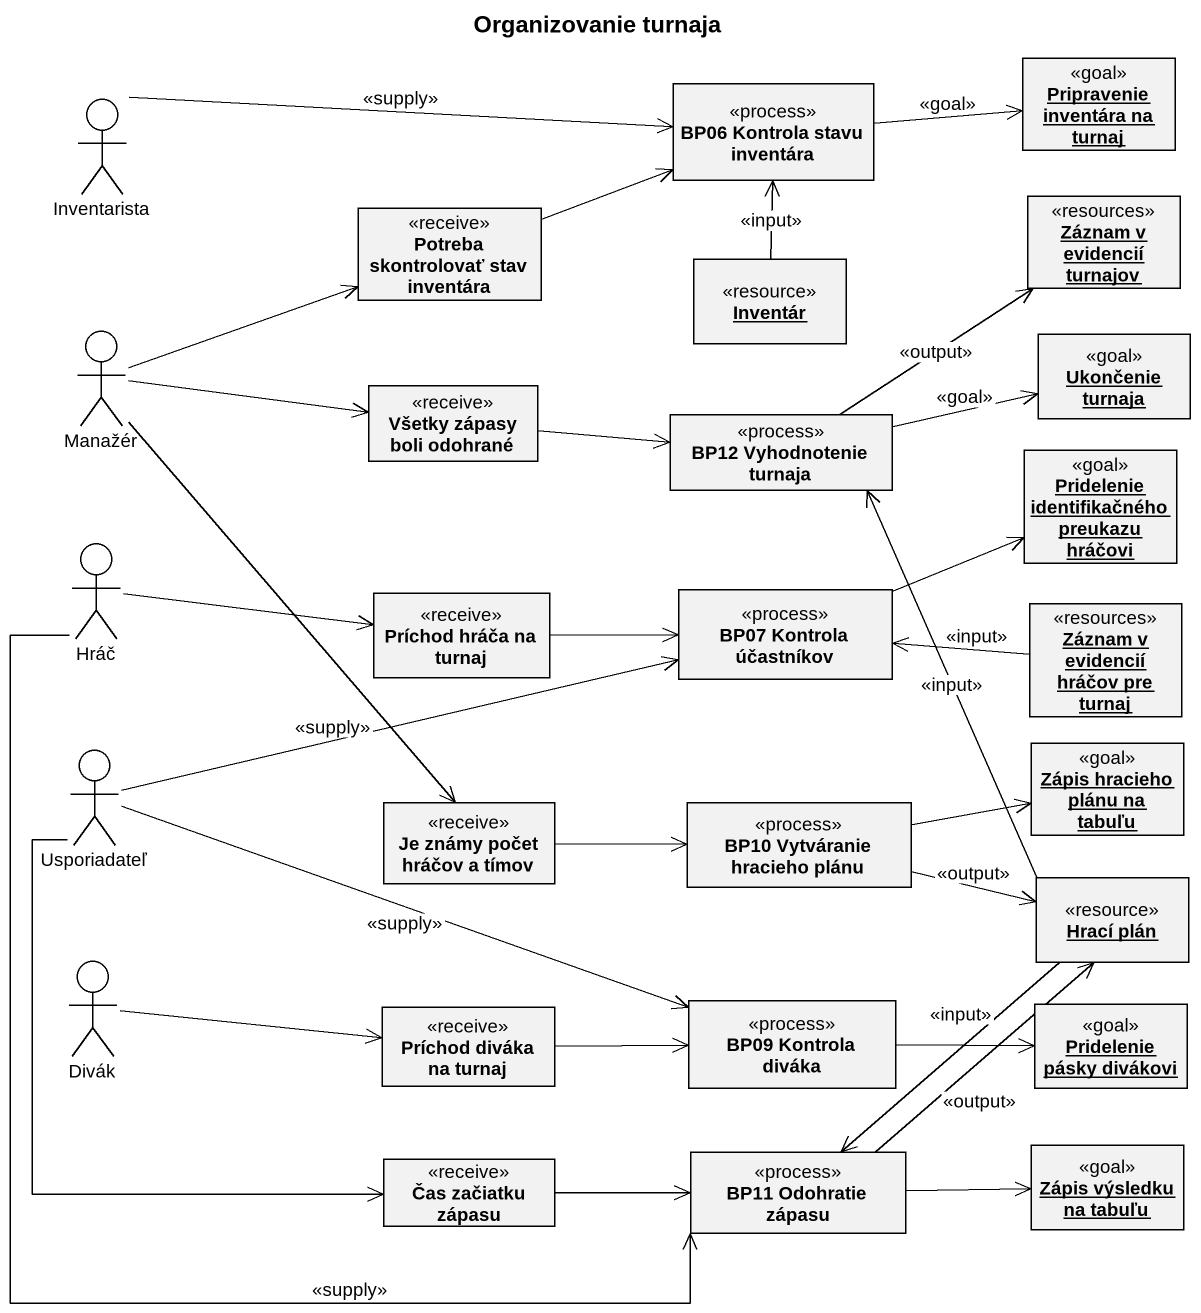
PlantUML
@startuml
title Organizovanie turnaja
allowmixing
hide circle
hide empty members
object "Pripravenie inventára na turnaj" as Pripravenie_inventára_na <<goal>>
actor Inventarista
class "BP06 Kontrola stavu inventára" as BP06_Kontrola_stavu <<process>>
class "Potreba skontrolovať stav inventára" as Potreba_skontrolovať_stav <<receive>>
object "Záznam v evidencií turnajov" as Záznam_v_evidencií_turnajov <<resources>>
object Inventár <<resource>>
actor Manažér
object "Ukončenie turnaja" as Ukončenie_turnaja <<goal>>
class "Všetky zápasy boli odohrané" as Všetky_zápasy_boli_odohrané <<receive>>
class "BP12 Vyhodnotenie turnaja" as BP12_Vyhodnotenie_turnaja <<process>>
object "Pridelenie identifikačného preukazu hráčovi" as Pridelenie_identifikačného <<goal>>
actor Hráč
class "Príchod hráča na turnaj" as Príchod_hráča_na_turnaj <<receive>>
class "BP07 Kontrola účastníkov" as BP07_Kontrola_účastníkov <<process>>
object "Záznam v evidencií hráčov pre turnaj" as Záznam_v_evidencií_hráčov <<resources>>
object "Zápis hracieho plánu na tabuľu" as Zápis_hracieho_plánu_na <<goal>>
actor Usporiadateľ
class "Je známy počet hráčov a tímov" as Je_známy_počet_hráčov_a <<receive>>
class "BP10 Vytváranie hracieho plánu" as BP10_Vytváranie_hracieho <<process>>
object "Hrací plán" as Hrací_plán <<resource>>
actor Divák
class "Príchod diváka na turnaj" as Príchod_diváka_na_turnaj <<receive>>
class "BP09 Kontrola diváka" as BP09_Kontrola_diváka <<process>>
object "Pridelenie pásky divákovi" as Pridelenie_pásky_divákovi <<goal>>
class "Čas začiatku zápasu" as Čas_začiatku_zápasu <<receive>>
class "BP11 Odohratie zápasu" as BP11_Odohratie_zápasu <<process>>
object "Zápis výsledku na tabuľu" as Zápis_výsledku_na_tabuľu <<goal>>
Inventarista -right-> BP06_Kontrola_stavu : <<supply>>
BP06_Kontrola_stavu -right-> Pripravenie_inventára_na : <<goal>>
Potreba_skontrolovať_stav -right-> BP06_Kontrola_stavu
Inventár -up-> BP06_Kontrola_stavu : <<input>>
Manažér -right-> Potreba_skontrolovať_stav
Manažér -right-> Všetky_zápasy_boli_odohrané
Manažér --> Je_známy_počet_hráčov_a
Všetky_zápasy_boli_odohrané -right-> BP12_Vyhodnotenie_turnaja
BP12_Vyhodnotenie_turnaja -up-> Záznam_v_evidencií_turnajov : <<output>>
BP12_Vyhodnotenie_turnaja -right-> Ukončenie_turnaja : <<goal>>
Hráč -right-> Príchod_hráča_na_turnaj
Hráč --> BP11_Odohratie_zápasu : <<supply>>
Príchod_hráča_na_turnaj -right-> BP07_Kontrola_účastníkov
BP07_Kontrola_účastníkov -right-> Pridelenie_identifikačného
Záznam_v_evidencií_hráčov -left-> BP07_Kontrola_účastníkov : <<input>>
Usporiadateľ -right-> BP07_Kontrola_účastníkov : <<supply>>
Usporiadateľ -right-> BP09_Kontrola_diváka : <<supply>>
Usporiadateľ --> Čas_začiatku_zápasu
Je_známy_počet_hráčov_a -right-> BP10_Vytváranie_hracieho
BP10_Vytváranie_hracieho -right-> Zápis_hracieho_plánu_na
BP10_Vytváranie_hracieho -right-> Hrací_plán : <<output>>
Hrací_plán -up-> BP12_Vyhodnotenie_turnaja : <<input>>
Hrací_plán --> BP11_Odohratie_zápasu : <<input>>
Divák -right-> Príchod_diváka_na_turnaj
Príchod_diváka_na_turnaj -right-> BP09_Kontrola_diváka
BP09_Kontrola_diváka -right-> Pridelenie_pásky_divákovi
Čas_začiatku_zápasu -right-> BP11_Odohratie_zápasu
BP11_Odohratie_zápasu -up-> Hrací_plán : <<output>>
BP11_Odohratie_zápasu -right-> Zápis_výsledku_na_tabuľu
@enduml
